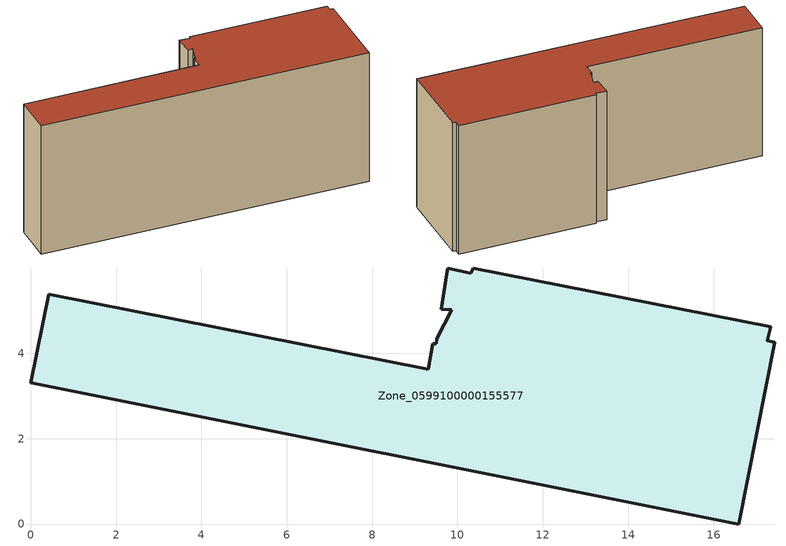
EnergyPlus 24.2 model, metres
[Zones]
Zone_0599100000155577
 floor ground (C_G): 10.37,6 17.34,4.62 17.26,4.3 17.43,4.26 16.59,0 0,3.31 0.42,5.39 9.31,3.63 9.43,4.22 9.5,4.22 9.52,4.34 9.87,5.02 9.62,5.03 9.74,5.87 9.77,6 10.31,5.88 z0
 wall outside (C_F): 0.42,5.39 0,3.31 16.59,0 17.43,4.26 17.26,4.3 17.34,4.62 10.37,6 10.31,5.88 9.77,6 9.74,5.87 9.62,5.03 9.87,5.02 9.52,4.34 9.5,4.22 9.43,4.22 9.31,3.63 0.42,5.39 z0:7.17
 roof outside (C_R): 17.34,4.62 10.37,6 10.31,5.88 9.77,6 9.74,5.87 9.62,5.03 9.87,5.02 9.52,4.34 9.5,4.22 9.43,4.22 9.31,3.63 0.42,5.39 0,3.31 16.59,0 17.43,4.26 17.26,4.3 z7.17
[BUILDING]
Pand.0599100000155577: North Axis=0; Terrain=City; Loads Convergence Tolerance Value=0.04; Temperature Convergence Tolerance Value=0.4; Solar Distribution=FullExterior; Maximum Number of Warmup Days=25; Minimum Number of Warmup Days=1
[Site:Location]
Rotterdam.The.Hague.AP_ZH_NLD Design_Conditions: Latitude=51.96; Longitude=4.45; Time Zone=1; Elevation=-4.5
[SITE:GROUNDTEMPERATURE:BUILDINGSURFACE]
18, 18, 18, 18, 18, 18, 18, 18, 18, 18, 18, 18
[MATERIAL] Thermal Absorptance=0.9; Solar Absorptance=0.7; Visible Absorptance=0.7
Name | Roughness | Thickness | Conductivity | Density | Specific Heat
G.TC.1946 | MediumSmooth | 0.15 | 1 | 540 | 1210
F.TC.1946 | Rough | 0.3 | 0.857143 | 1920 | 840
R.TC.1946 | MediumRough | 0.2 | 0.909091 | 1500 | 1000
[CONSTRUCTION]
C_G: G.TC.1946
C_F: F.TC.1946
C_R: R.TC.1946
[ZONE]
Zone_0599100000155577: Type=1; Multiplier=1; Ceiling Height=Autocalculate; Volume=Autocalculate; Floor Area=autocalculate; Part of Total Floor Area=Yes
[ZONEINFILTRATION:DESIGNFLOWRATE]
Infil_Zone_0599100000155577: Zone or ZoneList or Space or SpaceList=Zone_0599100000155577; Schedule=AlwaysOn; Design Flow Rate Calculation Method=Flow/Area; Flow Rate per Floor Area=0.003; Constant Term Coefficient=1; Temperature Term Coefficient=0; Velocity Term Coefficient=0; Velocity Squared Term Coefficient=0
[HVACTEMPLATE:ZONE:IDEALLOADSAIRSYSTEM]
Zone_0599100000155577: Maximum Heating Supply Air Temperature=50; Minimum Cooling Supply Air Temperature=13; Maximum Heating Supply Air Humidity Ratio=0.0156; Minimum Cooling Supply Air Humidity Ratio=0.0077; Heating Limit=NoLimit; Cooling Limit=NoLimit; Dehumidification Control Type=ConstantSensibleHeatRatio; Cooling Sensible Heat Ratio=0.7; Dehumidification Setpoint=60; Humidification Control Type=None; Humidification Setpoint=30; Outdoor Air Method=None; Outdoor Air Flow Rate per Person=0.00944; Outdoor Air Flow Rate per Zone Floor Area=0; Outdoor Air Flow Rate per Zone=0; Demand Controlled Ventilation Type=None; Outdoor Air Economizer Type=NoEconomizer; Heat Recovery Type=None; Sensible Heat Recovery Effectiveness=0.7; Latent Heat Recovery Effectiveness=0.65
[ZONECONTROL:THERMOSTAT]
ThermostatControl_Zone_0599100000155577: Zone or ZoneList=Zone_0599100000155577; Control Type Schedule=DualSetpointControlType; Control 1=Thermostat_Zone_0599100000155577; Temperature Difference Between Cutout And Setpoint=0
[THERMOSTATSETPOINT:DUALSETPOINT]
Thermostat_Zone_0599100000155577: Heating Setpoint Temperature Schedule=HeatingSetpoint_Zone_0599100000155577; Cooling Setpoint Temperature Schedule=CoolingSetpoint_Zone_0599100000155577
[SCHEDULE:COMPACT]
HeatingSetpoint_Zone_0599100000155577: Through: 12/31, For: AllDays, Until: 24:00, 21
CoolingSetpoint_Zone_0599100000155577: Through: 12/31, For: AllDays, Until: 24:00, 24
DualSetpointControlType: Through: 12/31, For: AllDays, Until: 24:00, 4
AlwaysOn: Through: 12/31, For: AllDays, Until: 24:00, 1
